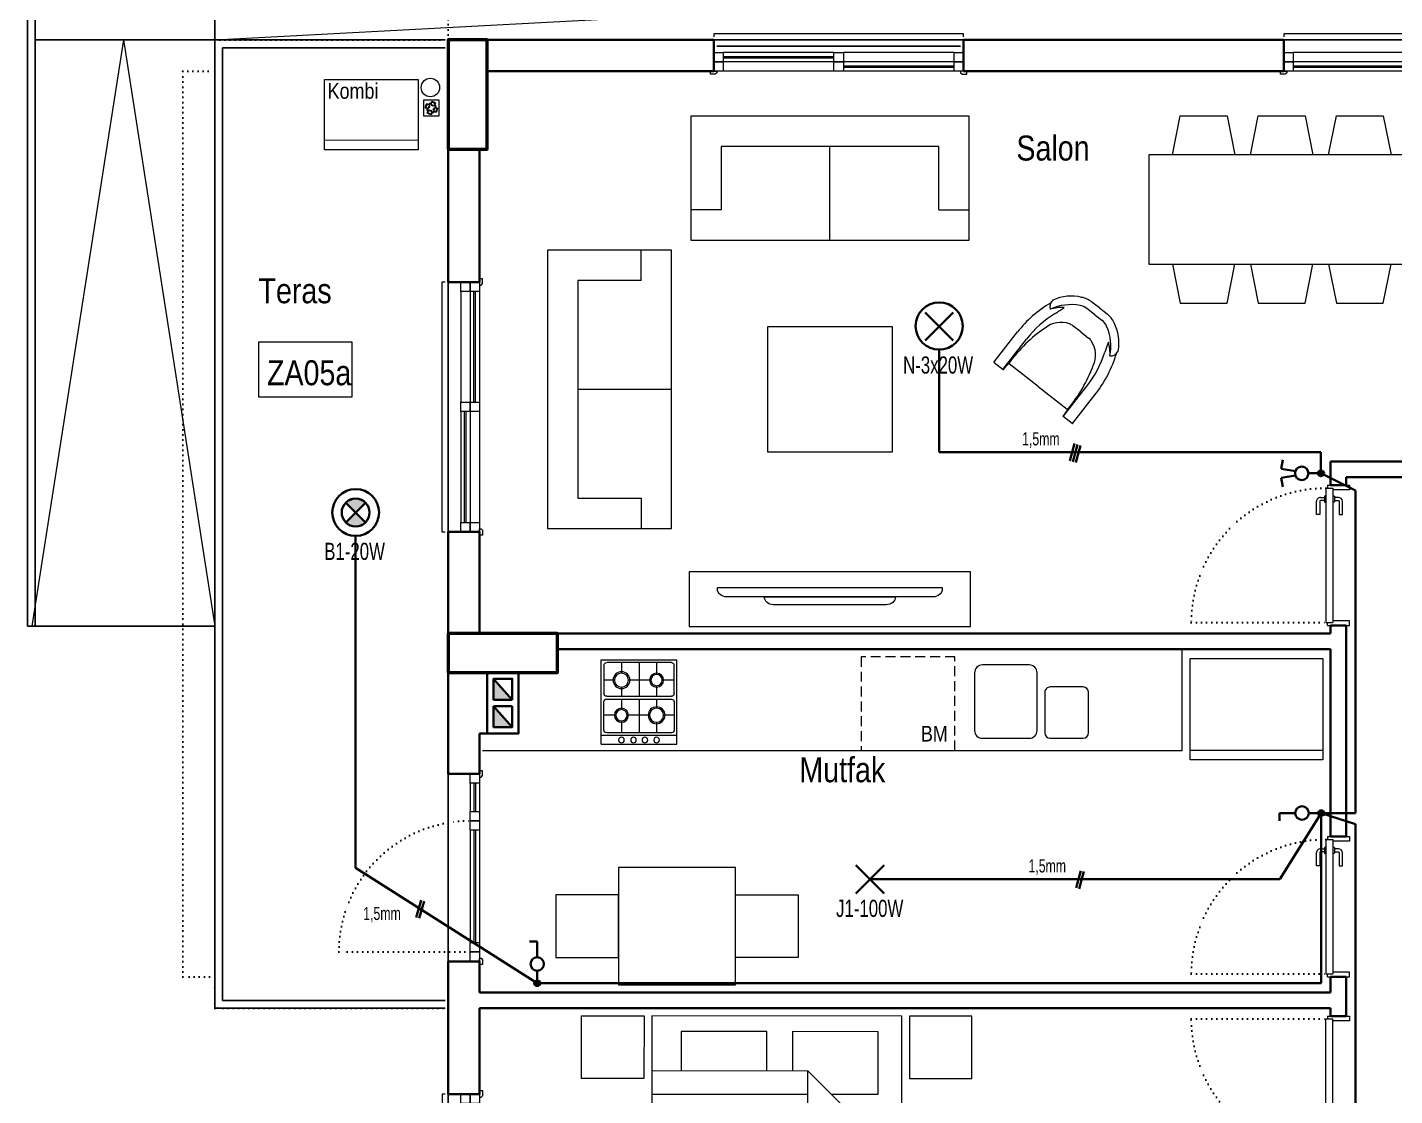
# Model space of a CAD drawing. Header units: millimetres. Extents: x 1852829 to 1882754, y -270850 to -231658.
# Drawn here: x 1857053 to 1857929, y -247617 to -246933 of the extents above; entities that cross this region are included whole.
import ezdxf
from ezdxf.enums import TextEntityAlignment as Align

# ---------------------------------------------------------------- set-up
doc = ezdxf.new("R2010")
doc.units = ezdxf.units.MM
for name, pattern in [('CONTINOUS', [0]), ('CONTINU', [0]), ('DASHED', [0.75, 0.5, -0.25]), ('izdüşüm arka', [3.174999999999999, 0, -3.174999999999999]), ('izdüşüm ön', [9.524999999999999, 6.35, -3.175])]:
    doc.linetypes.add(name, pattern=pattern)
for name, color, linetype, lineweight in [('a_ba', 6, 'Continuous', 50), ('a_doğrama', 251, 'Continuous', 20), ('a_duvar', 251, 'Continuous', 35), ('a_görünüş', 32, 'Continuous', 25), ('a_görünüş_ince', 8, 'Continuous', 20), ('a_izdüşüm_arka', 251, 'izdüşüm arka', 30), ('a_izdüşüm_ön', 6, 'izdüşüm ön', 9), ('a_not_mahal', 253, 'Continuous', 5), ('a_not_misc', 144, 'Continuous', 5), ('a_tefriş', 8, 'Continuous', 20), ('Aydınlatma', 4, 'CONTINOUS', 35), ('Aydınlatma_', 3, 'Continuous', 40), ('m_yib', 65, 'Continuous', 20), ('Priz', 6, 'CONTINOUS', 40), ('Topraklama', 3, 'DASHED', 40)]:
    doc.layers.add(name, color=color, linetype=linetype, lineweight=lineweight)
doc.layers.add('a_m2_taks', color=147, linetype='Continuous', plot=False)
doc.styles.add('Grupcad', font='arial.ttf', dxfattribs={"width": 0.7})
doc.styles.add('OL', font='tsimplex.shx', dxfattribs={"width": 0.8, "height": 12})
doc.styles.get("Standard").update_dxf_attribs({"font": 'ARIALN.TTF'})

# ---------------------------------------------------------------- blocks, each defined once
blk = doc.blocks.new('K2')
at = {"layer": 'a_doğrama', "color": 251, "linetype": 'Continuous'}
for p, q in [((-13.00000000162981, 88.09999999962747), (-13.00000000186265, 1.900000000372529)), ((-13.00000000162981, 88.09999999962747), (-8.500000001862645, 88.09999999962747)), ((-12.00000000162981, 90), (-12.00000000162981, 88.09999999962747)), ((-12.00000000162981, 90), (-10.00000000186265, 90)), ((-8.500000001862645, 88.09999999962747), (-8.500000001862645, 1.900000000372529)), ((-13.00000000186265, 1.900000000372529), (-8.500000001862645, 1.900000000372529)), ((-12.00000000186265, 0), (-12.00000000186265, 1.900000000372529)), ((-12.00000000186265, 0), (-10.00000000186265, 0))]:
    blk.add_line(p, q, dxfattribs=at)
for points in [[(-1.629814505577087e-09, 90.00000000005821), (1.999999998137355, 90), (1.999999998137355, 87), (-8.500000001862645, 87)], [(0, 0), (2, 0), (2, 3), (-8.500000001862645, 3)]]:
    blk.add_lwpolyline(points, dxfattribs=at)
at = {"layer": 'a_doğrama', "color": 251}
for points in [[(-14.00000000162981, 80.09999999962747), (-16.50000000162981, 80.09999999962747, 0.414213562373095), (-17.00000000162981, 79.59999999962747), (-17.00000000186265, 71.09999999962747), (-19.00000000186265, 71.09999999962747), (-19.00000000186265, 79.59999999962747)], [(-13.00000000162981, 83.09999999962747), (-13.50000000186265, 83.09999999962747, 0.4142135623730951), (-14.00000000186265, 82.59999999962747), (-14.00000000186265, 79.59999999962747, 0.414213562373095), (-13.50000000162981, 79.09999999968568), (-13.00000000162981, 79.09999999962747)], [(-8.500000001629815, 83.09999999962747), (-8.000000001629815, 83.09999999962747, -0.4142135623730951), (-7.500000001862645, 82.59999999962747), (-7.500000001862645, 79.59999999962747, -0.414213562373095), (-8.000000001629815, 79.09999999962747), (-8.500000001629815, 79.09999999962747)], [(-7.500000001862645, 80.09999999956926), (-5.000000001862645, 80.09999999962747, -0.414213562373095), (-4.500000001862645, 79.59999999962747), (-4.500000001862645, 71.09999999962747), (-2.500000001862645, 71.09999999962747), (-2.500000001629815, 79.59999999962747)]]:
    blk.add_lwpolyline(points, format="xyb", dxfattribs=at)
for points in [[(-16.50000000186265, 82.09999999962747), (-14.00000000162981, 82.09999999962747)], [(-5.000000001862645, 82.09999999962747), (-7.500000001862645, 82.09999999962747)]]:
    blk.add_lwpolyline(points, dxfattribs=at)
for centre, start, end in [((-16.50000000186265, 79.59999999962747), 90, 180), ((-5.000000001629815, 79.59999999962747), 0, 90)]:
    blk.add_arc(centre, 2.499999999999999, start, end, dxfattribs=at)
at = {"layer": 'a_izdüşüm_arka', "color": 251}
blk.add_lwpolyline([(-99.20006576180458, 1.900000000372529), (-13.00006576254964, 1.900000000372529)], dxfattribs=at)
blk.add_arc((-13.00006576254964, 1.900000000372529), 86.19999999925494, 89.99995624410063, 180, dxfattribs=at)
blk = doc.blocks.new('160p')
at = {"layer": 'a_doğrama', "color": 251}
for points in [[(-5.999925318639725, -6), (-5.999925318639725, 0), (-11.99992531863973, 0), (-11.99992531863973, -6)], [(7.46813602745533e-05, -6), (7.46813602745533e-05, 0), (-5.999925318639725, 0), (-5.999925318639725, -6)], [(-5.999925318639725, -83), (-5.999925318639725, -77), (-11.99992531863973, -77), (-11.99992531863973, -83)], [(7.46813602745533e-05, -83), (7.46813602745533e-05, -77), (-5.999925318639725, -77), (-5.999925318639725, -83)], [(-5.999925318639725, -160), (-5.999925318639725, -154), (-11.99992531863973, -154), (-11.99992531863973, -160)], [(7.46813602745533e-05, -160), (7.46813602745533e-05, -154), (-5.999925318639725, -154), (-5.999925318639725, -160)]]:
    blk.add_lwpolyline(points, close=True, dxfattribs=at)
for points in [[(2.000037341145799, -1.000074680894613), (2.00014936318621, 1.999925318174064), (0.0001493635354563594, 1.999999999068677), (0, -1.999999998137355), (1.000000001280569, -2.000037338584661), (2.000037341145799, -1.000074680894613)], [(-9.499925318639725, -6), (-9.499925318639725, -77)], [(-8.499925318639725, -6), (-8.499925318639725, -77)], [(-3.499925318639725, -83), (-3.499925318639725, -154)], [(-2.499925318639725, -83), (-2.499925318639725, -154)], [(2.000037341145799, -158.9999253191054), (2.00014936318621, -161.9999253181741), (0.0001493635354563594, -161.9999999990687), (0, -158.0000000018626), (1.000000001280569, -157.9999626614153), (2.000037341145799, -158.9999253191054)]]:
    blk.add_lwpolyline(points, dxfattribs=at)
at = {"layer": 'a_görünüş_ince', "color": 251}
for points in [[(-21.99992531829048, -160), (-23.99992531829048, -160), (-23.99992531805765, 0), (-21.99992531805765, 0)], [(-11.99992531863973, -77), (-11.99992531863973, -6)], [(-5.999925318639725, -77), (-5.999925318639725, -6)], [(-5.999925318639725, -77), (-5.999925318639725, -6)], [(7.46813602745533e-05, -77), (7.46813602745533e-05, -6)], [(-11.99992531863973, -154), (-11.99992531863973, -83)], [(-5.999925318639725, -154), (-5.999925318639725, -83)], [(-5.999925318639725, -154), (-5.999925318639725, -83)], [(7.46813602745533e-05, -154), (7.46813602745533e-05, -83)]]:
    blk.add_lwpolyline(points, dxfattribs=at)
blk = doc.blocks.new('kapı_120_c_blok')
at = {"layer": 'a_doğrama', "color": 251}
for points in [[(-1.999962659552693, 118.9999315539026), (-2.000074681593105, 121.9999315529712), (-7.468205876648426e-05, 122.0000062338659), (7.468159310519695e-05, 118.0000062366598), (-0.9999253198038787, 117.9999688962125), (-1.999962659552693, 118.9999315539026)], [(2.5, 113.9999937647372), (2.5, 95.99999376473716)], [(3.5, 113.9999937647372), (3.5, 95.99999376473716)], [(2.5, 83.99999376473716), (2.5, 11.99999376473716)], [(3.5, 83.99999376473716), (3.5, 11.99999376473716)], [(-1.999962659552693, 1.00006844609743), (-2.000074681593105, -1.999931552971248), (-7.468205876648426e-05, -2.000006233865861), (7.468159310519695e-05, 1.999993763340171), (-0.9999253198038787, 2.000031103787478), (-1.999962659552693, 1.00006844609743)]]:
    blk.add_lwpolyline(points, dxfattribs=at)
for points in [[(0, 113.9999937647372), (6, 113.9999937647372), (6, 119.9999937647372), (0, 119.9999937647372)], [(0, 89.99999376473716), (6, 89.99999376473716), (6, 95.99999376473716), (0, 95.99999376473716)], [(0, 83.99999376473716), (6, 83.99999376473716), (6, 89.99999376473716), (0, 89.99999376473716)], [(0, 5.999993764737155), (6, 5.999993764737155), (6, 11.99999376473716), (0, 11.99999376473716)], [(0, -6.235262844711542e-06), (6, -6.235262844711542e-06), (6, 5.999993764737155), (0, 5.999993764737155)]]:
    blk.add_lwpolyline(points, close=True, dxfattribs=at)
at = {"layer": 'a_görünüş_ince', "color": 251}
for points in [[(0, 113.9999937647372), (0, 95.99999376473716)], [(6, 113.9999937647372), (6, 95.99999376473716)], [(0, 83.99999376473716), (0, 11.99999376473716)], [(6, 83.99999376473716), (6, 11.99999376473716)]]:
    blk.add_lwpolyline(points, dxfattribs=at)
at = {"layer": 'a_izdüşüm_arka', "color": 251}
blk.add_lwpolyline([(6, 5.999993764737155), (90, 5.999993764737155)], dxfattribs=at)
blk.add_arc((6, 5.999993764737155), 84, 0, 90, dxfattribs=at)
blk = doc.blocks.new('90_p_c_blok')
at = {"layer": 'a_doğrama'}
for points in [[(1.000074681360275, 1.999962659319863), (-1.999925317708403, 2.000074681360275), (-1.999999998603016, 7.46818259358406e-05), (1.999999998603016, -7.46818259358406e-05), (2.000037339050323, 0.999925319571048), (1.000074681360275, 1.999962659319863)], [(88.99992531910539, 1.999962659319863), (91.99992531817406, 2.000074681360275), (91.99999999906868, 7.46818259358406e-05), (88.00000000186265, -7.46818259358406e-05), (87.99996266141534, 0.999925319571048), (88.99992531910539, 1.999962659319863)], [(84.00000000046566, -2.500000000465661), (6.000000000465661, -2.500000000465661)], [(84.00000000046566, -3.500000000465661), (6.000000000465661, -3.500000000465661)]]:
    blk.add_lwpolyline(points, dxfattribs=at)
for points in [[(4.656612873077393e-10, -4.656612873077393e-10), (6.000000000465661, -4.656612873077393e-10), (6.000000000465661, -6.000000000465661), (4.656612873077393e-10, -6.000000000465661)], [(4.656612873077393e-10, -6.000000000465661), (6.000000000465661, -6.000000000465661), (6.000000000465661, -12.00000000046566), (4.656612873077393e-10, -12.00000000046566)], [(84.00000000046566, -4.656612873077393e-10), (90.00000000046566, -4.656612873077393e-10), (90.00000000046566, -6.000000000465661), (84.00000000046566, -6.000000000465661)], [(84.00000000046566, -6.000000000465661), (90.00000000046566, -6.000000000465661), (90.00000000046566, -12.00000000046566), (84.00000000046566, -12.00000000046566)]]:
    blk.add_lwpolyline(points, close=True, dxfattribs=at)
at = {"layer": 'a_görünüş_ince'}
for points in [[(6.000000000465661, -4.656612873077393e-10), (84.00000000046566, -4.656612873077393e-10)], [(6.000000000465661, -6.000000000465661), (84.00000000046566, -6.000000000465661)], [(6.000000000465661, -6.000000000465661), (84.00000000046566, -6.000000000465661)], [(6.000000000465661, -12.00000000046566), (84.00000000046566, -12.00000000046566)], [(4.656612873077393e-10, -22), (4.656612873077393e-10, -24), (90.00000000069849, -24.00000000040745), (90.00000000069849, -22.00000000040745)]]:
    blk.add_lwpolyline(points, dxfattribs=at)
blk = doc.blocks.new('baca_şönt')
at = {"layer": 'a_duvar'}
h = blk.add_hatch(color=256, dxfattribs=at)
h.dxf.hatch_style = 1
h.paths.add_polyline_path([(21.5, -5), (21.5, -17), (35, -17)])
h.paths.add_polyline_path([(4, -5), (4, -17), (17.5, -17)])
for p, q in [((4, -5), (17.5, -17)), ((17.5, -5), (17.5, -17)), ((21.5, -5), (21.5, -17)), ((21.5, -5), (35, -17))]:
    blk.add_line(p, q, dxfattribs=at)
blk.add_lwpolyline([(0, -21), (39, -21), (39, -1), (0, -1)], close=True, dxfattribs=at)
for points in [[(17.5, -5), (4, -5), (4, -17), (17.5, -17)], [(21.5, -17), (35, -17), (35, -5), (21.5, -5)]]:
    blk.add_lwpolyline(points, dxfattribs=at)
blk = doc.blocks.new('tefriş_koltuk_202x90')
at = {"layer": 'a_tefriş'}
for p, q in [((0, -90), (0, -22)), ((-79, -68), (-101, -68)), ((79, -68), (101, -68))]:
    blk.add_line(p, q, dxfattribs=at)
for points in [[(101, -90), (101, 0), (-101, 0), (-101, -90), (101, -90)], [(79, -68), (79, -22), (-79, -22), (-79, -68)]]:
    blk.add_lwpolyline(points, dxfattribs=at)
blk = doc.blocks.new('tefirş_tv')
at = {"layer": 'a_tefriş'}
for points in [[(35, 10), (35, 10, 0.4142135623730951), (30, 15), (-30, 15, 0.4142135623730951), (-35, 10), (-35, 10)], [(60, 4), (60, 5, 0.4142135623730951), (55, 10), (-55, 10, 0.4142135623730951), (-60, 5), (-60, 4)]]:
    blk.add_lwpolyline(points, format="xyb", close=True, dxfattribs=at)
blk = doc.blocks.new('berjer')
at = {"layer": 'a_tefriş'}
for p, q in [((-45.11935203615576, 45.11935203522444), (-49.45061107352376, 40.78809299878776)), ((-45.11935203615576, 45.11935203522444), (-40.78809299878776, 49.45061107352376)), ((-41.38582823146135, 41.38582823053002), (-37.05456919409335, 45.71708726882935)), ((-41.38582823146135, 41.38582823053002), (-45.71708726882935, 37.05456919409335)), ((-31.33129615616053, 31.33129615616053), (-26.84270110260695, 35.81989120971411)), ((26.14163578953594, 19.02857515588403), (8.839422742836177, 36.23462168127298)), ((-31.33129615616053, 31.33129615616053), (-35.81989120971411, 26.84270110167563)), ((21.03066797554493, 13.63476462848485), (3.635116833262146, 31.03031577169895)), ((26.14163579046726, 18.74573244340718), (20.9831872722134, 13.58728392515332)), ((0, 0), (16.64469332713634, 16.64469332620502)), ((0, 0), (-16.64469332620502, -16.64469332713634)), ((-13.63476462941617, -21.03066797554493), (-31.03031577169895, -3.635116834193468)), ((-19.02857515681535, -26.14163579046726), (-36.23462168127298, -8.8394227437675)), ((-18.74573244340718, -26.14163579046726), (-13.58728392515332, -20.9831872722134))]:
    blk.add_line(p, q, dxfattribs=at)
for centre, radius, start, end in [((-29.84692268818617, 38.50944076292217), 15.47315144086772, 107.9155990487043, 135), ((-24.95190078299493, 27.68061684630811), 27.31490963461683, 71.2857810383373, 110.6992657101921), ((-19.18481034040451, 48.93780612945557), 5.501489104969204, 350.3155593719413, 56.99355132943278), ((-29.84692268818617, 38.50944076292217), 10.19315144086772, 107.9155990487043, 135), ((-23.6740696830675, 18.49804666079581), 31.13435292817492, 71.43542045174232, 107.3961134573846), ((18.90258335880935, 123.073942091316), 85.70503700180817, 240.9453993008818, 245.5445182520784), ((-18.62384833302349, 23.89296862110496), 24.60455590835769, 78.60271917646246, 99.58190532737154), ((-45.67820542864501, -18.4504573456943), 69.85807512918048, 45.09711326862043, 65.38238985746013), ((-44.88707561977208, -17.49187668226659), 75.98074264370517, 45, 66.6891349402459), ((-38.50944076292217, 29.84692268818617), 15.47315144086772, 135, 162.0844010082246), ((-38.50944076292217, 29.84692268818617), 10.19315144086772, 135, 162.0844010082246), ((-21.03602307382971, 30.01321318093687), 8.211882820313201, 117.4935829310175, 135.1056624353747), ((-17.49361036531627, 23.20644046738744), 15.88526816016115, 57.41122510723135, 117.4935829310175), ((-53.89537511952221, -49.32772510591894), 96.96992796154555, 43.3320110913487, 62.3787438084131), ((-27.43458522111177, 24.75531058944762), 27.61471703749474, 159.0996063976023, 198.2964325101138), ((-18.22753540705889, 23.46706273034215), 31.45459763238073, 162.3913813611114, 198.1670355798636), ((-30.01321318093687, 21.03602307289839), 8.211882820313201, 134.8943375551924, 152.5064170659033), ((-23.38895947765559, 18.29916406795382), 25.15668896123466, 169.8799947503615, 190.6270425549495), ((-123.073942091316, -18.90258335880935), 85.70503700186869, 24.45548175951596, 29.054600636276), ((-23.20644046738744, 17.49361036531627), 15.88526816016115, 152.5064170659033, 212.5887748835562), ((26.00021443329751, 18.88715380057693), 0.2, 315, 45), ((-49.03964123874903, 19.08297523111105), 5.501489104969204, 213.0064486890213, 279.6844406303027), ((17.49187668226659, 44.88707561977208), 75.98074264370517, 203.7042343870346, 225), ((18.4504573456943, 45.67820542864501), 69.85807512918048, 204.6176101397614, 224.9028867408125), ((49.32772510591894, 53.89537511952221), 96.96992796158423, 207.6212561915869, 226.6679889086513), ((16.36185061372817, 16.92753603868186), 0.4, 315, 46.03658046117663), ((110.8474203646183, 118.5488440915942), 138.3603392181288, 227.0869290071156, 229.3483828305995), ((20.84176591504365, 13.72870528139174), 0.2, 229.3483828305995, 315), ((-16.92753603961319, -16.36185061372817), 0.4, 223.9634194774339, 315), ((-118.5488440915942, -110.8474203646183), 138.3603392181288, 40.65161717880635, 42.91307104490297), ((-18.88715380057693, -26.00021443329751), 0.2, 225, 315), ((-13.72870528232306, -20.84176591597497), 0.2, 315, 40.65161717880635)]:
    blk.add_arc(centre, radius, start, end, dxfattribs=at)
blk = doc.blocks.new('A$C2A0A03CE')
at = {"layer": 'a_tefriş'}
for p, q in [((-54.00000000000728, -24.29999999981374), (-53.99999999999272, 24.29999999982829)), ((-53.99999999999272, 24.29999999982829), (7.275957614183426e-12, 24.29999999982829)), ((-48.5999999996202, 24.29999999982829), (-48.5999999996202, -24.29999999981374)), ((-46.79999999982101, 20.70000000018626), (-46.79999999980646, -20.70000000018626)), ((-27.00000000000728, 22.50000000001455), (-44.99999999999272, 22.50000000001455)), ((-35.54999999980646, 22.5), (-35.54999999982101, 15.74999999998545)), ((-25.19999999924767, -20.70000000017171), (-25.19999999924767, 20.70000000018626)), ((-23.39999999943393, -20.70000000018626), (-23.39999999944848, 20.70000000018626)), ((-21.5999999996202, 22.5), (-3.599999999634747, 22.5)), ((-13.04999999980646, 22.50000000001455), (-13.04999999980646, 14.84999999962747)), ((-1.79999999980646, 20.70000000018626), (-1.79999999980646, -20.70000000017171)), ((-7.275957614183426e-12, -24.29999999982829), (7.275957614183426e-12, 24.29999999982829)), ((-40.04999999979191, 11.25000000001455), (-46.79999999980646, 11.25)), ((-25.19999999923311, 11.25000000001455), (-31.04999999980646, 11.25000000001455)), ((-16.64999999943393, 11.25), (-23.39999999943393, 11.25000000001455)), ((-1.79999999980646, 11.25), (-9.449999999247666, 11.25000000001455)), ((-25.19999999924767, 0), (-46.79999999980646, 0)), ((-35.54999999980646, 6.75), (-35.54999999980646, -7.650000000372529)), ((-1.79999999980646, 0), (-23.39999999943393, 0)), ((-13.04999999980646, 7.650000000372529), (-13.04999999980646, -6.75)), ((-39.14999999943393, -11.24999999998545), (-46.79999999980646, -11.25)), ((-35.54999999980646, -14.85000000055879), (-35.54999999982101, -22.49999999998545)), ((-25.19999999924767, -11.25), (-31.94999999926222, -11.25)), ((-17.54999999980646, -11.25000000001455), (-23.39999999943393, -11.25)), ((-13.04999999980646, -15.74999999998545), (-13.04999999980646, -22.5)), ((-1.79999999980646, -11.25), (-8.54999999980646, -11.25)), ((-54.00000000000728, -24.29999999981374), (-7.275957614183426e-12, -24.29999999982829)), ((-44.99999999999272, -22.49999999998545), (-26.99999999999272, -22.49999999998545)), ((-3.599999999620195, -22.49999999998545), (-21.5999999996202, -22.5))]:
    blk.add_line(p, q, dxfattribs=at)
for centre, radius in [((-51.39153562881256, 11.25), 1.8), ((-35.55000000003929, 11.25000000001455), 5.399999999999999), ((-35.55000000003929, 11.25000000001455), 4.5), ((-13.05000000003929, 11.25), 4.5), ((-13.05000000003929, 11.25), 3.600000000000001), ((-51.39153562881256, 3.745324387215078), 1.8), ((-51.39153562881256, -3.533333812825731), 1.8), ((-35.55000000002474, -11.24999999998545), 4.5), ((-35.55000000002474, -11.24999999998545), 3.600000000000001), ((-13.05000000005384, -11.25000000001455), 5.399999999999999), ((-13.05000000005384, -11.25000000001455), 4.5), ((-51.39153562882711, -11.25000000001455), 1.8)]:
    blk.add_circle(centre, radius, dxfattribs=at)
for centre, radius, start, end in [((-45.00000000024011, 20.70000000018626), 1.799999999999642, 90, 180), ((-27.00000000022555, 20.70000000020082), 1.799999999999727, 0, 90), ((-21.59999999986758, 20.70000000017171), 1.799999999999727, 90, 180), ((-3.599999999853026, 20.70000000018626), 1.799999999999756, 0, 90), ((-45.00000000022555, -20.70000000018626), 1.799999999999727, 180, 270), ((-27.000000000211, -20.70000000017171), 1.799999999999613, 270, 0), ((-21.59999999985303, -20.70000000018626), 1.799999999999613, 180, 270), ((-3.599999999838474, -20.70000000018626), 1.799999999999727, 270, 0)]:
    blk.add_arc(centre, radius, start, end, dxfattribs=at)
blk = doc.blocks.new('tefriş_yatak_çift')
at = {"layer": 'a_tefriş'}
for points in [[(-85, -5), (-85, -45), (-125, -45), (-125, -5)], [(80.00000000186265, -195), (80, -5), (-80, -5.000000000931323), (-79.99999999813735, -195.0000000009313)], [(85, -5), (85, -45), (125, -45), (125, -5)]]:
    blk.add_lwpolyline(points, close=True, dxfattribs=at)
for points in [[(-6.284195452928543, -40.00000000093132), (-6.284195453859866, -15.00000000093132), (-61.28419545385987, -15.00000000093132), (-61.28419545292854, -40.00000000093132)], [(35.00000000093132, -55), (65.00000000093132, -55), (65, -15), (10, -15), (10.00000000093132, -40)], [(-79.99999999906868, -40.00000000093132), (20.00000000093132, -40), (80.00000000093132, -100), (20.00000000093132, -100), (20.00000000093132, -40)], [(-79.99999999906868, -55.00000000093132), (20.00000000093132, -55)]]:
    blk.add_lwpolyline(points, dxfattribs=at)
blk = doc.blocks.new('tefriş_süzgeç')
at = {"layer": 'a_tefriş'}
for p, q in [((4.999999999767168, 0), (-4.999999999767168, 0)), ((-4.999999999767168, 0), (-5.00000000023283, -9.999999999068676)), ((4.999999999767168, -9.999999999068676), (4.999999999767168, 0)), ((-3.624374986393377, -5.061997667886316), (-4.124374985927715, -5.061997668817638)), ((-2.624374985927715, -5.061997667886316), (-3.124374985927715, -5.061997667886316)), ((-2.580978826852515, -7.580978826619684), (-2.934532216982915, -7.934532217681407)), ((-2.549553412196473, -2.511978339935012), (-2.898696066995398, -2.154068565527268)), ((-1.960721618304887, -3.338196313462503), (-2.30986427217249, -2.980286539986083)), ((-1.873872044263407, -6.873872044496237), (-2.227425434859469, -7.227425436489284)), ((-1.624374985927715, -5.061997667886316), (-2.124374985927715, -5.061997667886316)), ((-1.166765264002606, -6.166765264235437), (-1.52031865552999, -6.520318654365838)), ((-1.152982795378193, -3.943617439828813), (-1.502125448780134, -3.585707665421068)), ((-0.157720073460041, -2.526679446673369), (-0.157720073460041, -2.026679447604692)), ((-0.0619976662273985, -1.499620349357428), (-0.0619976662273985, -0.999620350288751)), ((-0.0619976681191474, -2.99962035100907), (-0.0619976685848087, -3.501690010540187)), ((-0.0619976681191474, -6.624374984763563), (-0.0619976676534861, -7.124374984763563)), ((-0.0619976676534861, -7.624374986626207), (-0.0619976681191474, -8.124374986626206)), ((-0.0619976685848087, -8.624374985694885), (-0.0619976681191474, -9.124374986626206)), ((1.042769928695634, -3.957230071537196), (1.396323318826034, -3.603676681406795)), ((1.056382559938356, -6.152982796542346), (1.4142923343461, -6.502125450409948)), ((1.500379648292437, -5.061997667886316), (2.000379649223759, -5.061997667886316)), ((1.749876709422096, -3.250123291276395), (2.103430098621174, -2.896569899283349)), ((1.772202108753845, -6.851268104277551), (2.130111884092912, -7.200410758145153)), ((2.456983491079881, -2.543016509152948), (2.810536880744621, -2.189463119022548)), ((2.488021658966317, -7.549553413875401), (2.8459314329084, -7.898696067743003)), ((2.500379649223759, -5.061997667886316), (3.000379648758098, -5.061997667886316)), ((3.500379649689422, -5.061997667886316), (4.000379649689422, -5.061997666954994)), ((-5.00000000023283, -9.999999999068676), (4.999999999767168, -9.999999999068676))]:
    blk.add_line(p, q, dxfattribs=at)
for centre, radius, start, end in [((-0.0619976681191474, -5.061997667886316), 4.062377317597922, 134.2895954455946, 179.9999999466391), ((-0.0619976681191474, -5.061997667886316), 3.562377317597923, 134.2895954455946, 179.9999999466391), ((-0.0619976681191474, -5.061997667886316), 3.062377317597923, 179.9999999466391, 225.0000000094237), ((-0.0619976681191474, -5.061997667886316), 4.062377317597922, 225.0000000094237, 269.9999999733196), ((-0.0619976681191474, -5.061997667886316), 2.562377317597923, 179.9999999466391, 225.0000000094237), ((-0.0619976681191474, -5.061997667886316), 3.562377317597923, 225.0000000094237, 269.9999999733196), ((-0.3842644772885251, -4.420736038768153), 2.404751406819375, 84.59432072315609, 143.2015872092405), ((-0.0619976681191474, -5.061997667886316), 2.062377317597923, 134.2895954455946, 179.9999999466391), ((-0.1431039219996819, -4.967836399330735), 2.441200708543581, 90.34304790748254, 138.1212251299477), ((-0.0619976681191474, -5.061997667886316), 1.562377317597923, 134.2895954455946, 179.9999999466391), ((-0.0619976681191474, -5.061997667886316), 2.062377317597923, 225.0000000094237, 269.9999999733196), ((-0.0619976681191474, -5.061997667886316), 1.562377317597923, 225.0000000094237, 269.9999999733196), ((-0.0619976681191474, -5.061997667886316), 4.062377317597922, 45.00000000942374, 89.99999997331958), ((-0.0619976681191474, -5.061997667886316), 3.562377317597923, 45.00000000942374, 89.99999997331958), ((-0.0619976681191474, -5.061997667886316), 2.062377317597923, 45.00000000942374, 89.99999997331958), ((-0.0619976681191474, -5.061997667886316), 1.562377317597923, 45.00000000942374, 89.99999997331958), ((-0.0619976681191474, -5.061997667886316), 2.562377317597923, 269.9999999733196, 315.710404554327), ((-0.0619976681191474, -5.061997667886316), 3.062377317597923, 269.9999999733196, 315.710404554327), ((-0.0619976681191474, -5.061997667886316), 1.562377317597923, 314.2895954455946, 359.9999999466391), ((-0.0619976681191474, -5.061997667886316), 2.062377317597923, 314.2895954455946, 359.9999999466391), ((-0.0619976681191474, -5.061997667886316), 2.562377317597923, 359.9999999466391, 45.00000000942374), ((-0.0619976681191474, -5.061997667886316), 3.062377317597923, 359.9999999466391, 45.00000000942374), ((-0.0619976681191474, -5.061997667886316), 3.562377317597923, 314.2895954455946, 359.9999999466391), ((-0.0619976681191474, -5.061997667886316), 4.062377317597922, 314.2895954455946, 359.9999999466391)]:
    blk.add_arc(centre, radius, start, end, dxfattribs=at)
blk = doc.blocks.new('J1-20W')
at = {"layer": 'Aydınlatma', "color": 1, "linetype": 'CONTINU'}
for p, q in [((9, 9), (-9, -9)), ((-9, 9), (9, -9))]:
    blk.add_line(p, q, dxfattribs=at)
at = {"layer": 'Aydınlatma', "linetype": 'CONTINU', "style": 'Grupcad', "width": 0.7, "flags": 8}
blk.add_attdef('J1-20W', text='', height=11, dxfattribs=at).set_placement((0, 18.74764386721654), align=Align.MIDDLE_CENTER)
blk = doc.blocks.new('N-3x20W')
at = {"layer": 'Aydınlatma', "color": 6, "linetype": 'CONTINU'}
for p, q in [((9, 9), (-9, -9)), ((-9, 9), (9, -9))]:
    blk.add_line(p, q, dxfattribs=at)
at = {"layer": 'Aydınlatma', "linetype": 'CONTINU'}
blk.add_circle((0, -0.3079431056394242), 15.11081903452493, dxfattribs=at)
at = {"layer": 'Aydınlatma', "linetype": 'CONTINU', "style": 'Grupcad', "width": 0.7, "flags": 8}
blk.add_attdef('N-3X20W', text='', height=11, dxfattribs=at).set_placement((0, 24.80287592888635), align=Align.MIDDLE_CENTER)
blk = doc.blocks.new('B1-20W')
at = {"layer": 'Aydınlatma', "linetype": 'CONTINU'}
h = blk.add_hatch(color=1, dxfattribs=at)
edge = h.paths.add_edge_path()
edge.add_arc((-1.164153218269348e-10, 1.891748979687691e-10), 8.90954544273853, 44.99999999941044, 135.0000000005896)
edge.add_line((-6.300000000046566, 6.299999999959255), (6.300000000046566, -6.30000000007567))
edge.add_arc((-1.164153218269348e-10, -1.891748979687691e-10), 8.90954544273853, 224.9999999994104, 315.0000000005896, ccw=False)
edge.add_line((-6.299999999930151, -6.299999999959255), (6.299999999930151, 6.299999999959255))
at = {"layer": 'Aydınlatma', "color": 1, "linetype": 'CONTINU'}
for p, q in [((-6.300000000046566, 6.299999999959255), (6.300000000046566, -6.30000000007567)), ((6.299999999930151, 6.299999999959255), (-6.299999999930151, -6.299999999959255))]:
    blk.add_line(p, q, dxfattribs=at)
at = {"layer": 'Aydınlatma', "color": 4, "linetype": 'CONTINU'}
blk.add_circle((-2.91038304567337e-11, -2.91038304567337e-11), 15, dxfattribs=at)
at = {"layer": 'Aydınlatma', "color": 1, "linetype": 'CONTINU'}
blk.add_circle((0, -2.91038304567337e-11), 8.909545442950497, dxfattribs=at)
for centre, start, end in [((-1.164153218269348e-10, 1.891748979687691e-10), 44.99999999928148, 135.0000000007185), ((-1.164153218269348e-10, -1.891748979687691e-10), 224.9999999992815, 315.0000000007185)]:
    blk.add_arc(centre, 8.90954544273853, start, end, dxfattribs=at)
at = {"layer": 'Aydınlatma', "linetype": 'CONTINU', "style": 'Grupcad', "width": 0.7, "flags": 8}
blk.add_attdef('B1-20W', text='', height=11, dxfattribs=at).set_placement((-2.91038304567337e-11, 24.9999999999709), align=Align.MIDDLE_CENTER)
blk = doc.blocks.new('NORMAL ANAHTAR')
at = {"layer": 'Aydınlatma', "color": 6, "linetype": 'CONTINU'}
for p, q in [((0, 18.75986064848257), (-4.863207719157799, 18.75986064848257)), ((0, 8.636846400011564), (0, 18.75986064848257))]:
    blk.add_line(p, q, dxfattribs=at)
blk.add_circle((0, 4.31842319999123), 4.318423200000162, dxfattribs=at)
blk = doc.blocks.new('KOMUTATOR ANAHTAR')
at = {"layer": 'Aydınlatma', "color": 6, "linetype": 'CONTINU'}
for p, q in [((-2.876584113124409, 17.46272058073373), (-8.55538248429366, 16.51159817440202)), ((-1.361482364300173, 8.416611178297899), (-2.876584113124409, 17.46272058073373)), ((1.361482364300173, 8.416611178297899), (2.876584113124409, 17.46272058073373)), ((2.876584113124409, 17.46272058073373), (8.55538248429366, 16.51159817440202))]:
    blk.add_line(p, q, dxfattribs=at)
blk.add_circle((0, 4.318423200005782), 4.318423200000162, dxfattribs=at)
blk = doc.blocks.new('BUAT (Enerji)')
at = {"layer": 'Priz', "linetype": 'CONTINU'}
h = blk.add_hatch(color=256, dxfattribs=at)
edge = h.paths.add_edge_path()
edge.add_arc((0, 0), 1.75, 0, 360)
blk.add_circle((0, 0), 1.75, dxfattribs=at)

msp = doc.modelspace()

# ---------------------------------------------------------------- linework, layer by layer
at = {"layer": 'a_ba', "color": 253}
for points in [[(1857322.71015413, -247011.2790660121), (1857347.71015413, -247011.2790660121), (1857347.71015413, -246941.2790660121), (1857322.71015413, -246941.2790660121)], [(1857322.710147537, -247321.2790660121), (1857322.710147537, -247346.2790660121), (1857392.710147537, -247346.2790660121), (1857392.710147537, -247321.2790660121)]]:
    msp.add_lwpolyline(points, close=True, dxfattribs=at)
at = {"layer": 'a_duvar'}
for p, q in [((1857492.710154484, -246941.2790664082), (1857322.71015413, -246941.2790664082)), ((1857492.710154484, -246941.2790664082), (1857492.710154484, -246961.2790664083)), ((1857857.7101567, -246941.2790664082), (1857652.710154484, -246941.2790664082)), ((1857652.710154484, -246941.2790664082), (1857652.710154484, -246961.2790664083)), ((1857857.710156701, -246941.2790664082), (1857857.710156701, -246961.2790664082)), ((1857322.710152454, -246961.2790664083), (1857322.710152454, -247096.2790662102)), ((1857347.71015413, -246961.2790664083), (1857492.710154484, -246961.2790664083)), ((1857652.710154484, -246961.2790664083), (1857857.710156701, -246961.2790664082)), ((1857342.710155248, -247096.2790662102), (1857342.710155248, -247011.2790660121)), ((1857967.710161506, -247211.2790660175), (1857887.710161506, -247211.2790660175)), ((1857887.710161506, -247226.2789270207), (1857887.710161506, -247211.2790660175)), ((1857897.710161506, -247221.2790660175), (1857897.710161506, -247226.2790660034)), ((1857897.710161506, -247221.2790660175), (1857977.707359191, -247221.2790660176)), ((1857322.710152454, -247256.2790662102), (1857322.710152454, -247411.2790660121)), ((1857342.710155248, -247321.2790660175), (1857342.710155248, -247256.2790662102)), ((1857887.710161506, -247321.2790660176), (1857342.71015413, -247321.2790660175)), ((1857887.710161506, -247321.2790660175), (1857887.710161506, -247316.2789270294)), ((1857897.710161506, -247316.2790660121), (1857897.710161506, -247451.2790660263)), ((1857392.710147537, -247331.2790660175), (1857887.710161506, -247331.2790660174)), ((1857887.710161506, -247451.2790660263), (1857887.710161506, -247331.2790660174)), ((1857342.710155248, -247411.2790660121), (1857342.710155248, -247385.2790744378)), ((1857322.710139672, -247531.2790660121), (1857322.710152454, -247616.2790660176)), ((1857342.710155248, -247551.2790660176), (1857342.710155248, -247531.2790660121)), ((1857887.710161506, -247551.2790660176), (1857887.710161506, -247541.2790660176)), ((1857897.710161506, -247541.2790660176), (1857897.710161506, -247566.2790660176)), ((1857887.710161506, -247551.2790660176), (1857342.71015413, -247551.2790660176)), ((1857342.71015413, -247561.2790660176), (1857887.710161506, -247561.2790660177)), ((1857342.793237156, -247616.2790660176), (1857342.710155248, -247561.2790660176)), ((1857887.710161506, -247566.2790660176), (1857887.710161506, -247561.2790660176)), ((1857342.793237156, -247616.2790660176), (1857322.710152454, -247616.2790660176))]:
    msp.add_line(p, q, dxfattribs=at)
for points in [[(1857342.710155248, -247096.2790662102), (1857322.710155248, -247096.2790662102)], [(1857887.711412349, -247226.2789270381), (1857897.710161506, -247226.2790660034)], [(1857342.710155248, -247256.2790662102), (1857322.710155247, -247256.2790662102)], [(1857887.710161505, -247316.2789270294), (1857897.710161506, -247316.2790660121)], [(1857347.710146431, -247385.2790744378), (1857342.710155248, -247385.2790744378)], [(1857342.710155248, -247411.2790660121), (1857322.710152454, -247411.2790660121)], [(1857887.71141235, -247451.2790660263), (1857897.710161506, -247451.2790660263)], [(1857342.710155248, -247531.2790660121), (1857322.71014586, -247531.2790660121)], [(1857887.710161506, -247541.2790660176), (1857897.710161506, -247541.2790660176)], [(1857887.710161506, -247566.2790660176), (1857897.710161506, -247566.2790660176)]]:
    msp.add_lwpolyline(points, dxfattribs=at)
at = {"layer": 'a_görünüş', "color": 251}
for p, q in [((1857053.223888808, -247316.684306063), (1857053.223888808, -246821.2790664082)), ((1857058.223888808, -247316.684306063), (1857058.223888808, -246826.2790664081))]:
    msp.add_line(p, q, dxfattribs=at)
for points in [[(1857173.169651578, -246941.2248222335), (1857173.169651578, -246821.2790664082)], [(1857173.169651501, -246941.2790664083), (1857058.223888808, -246941.2790664083)], [(1857173.169651501, -246941.2248222376), (1857173.169651501, -247561.2790718639)], [(1857320.710155247, -246941.2790664083), (1857173.223888808, -246941.2790664083)], [(1857178.169651501, -246946.2790664083), (1857178.169651501, -247556.279071112)], [(1857320.710155247, -246946.2790664083), (1857178.169651501, -246946.2790664083)], [(1857650.710165353, -246941.2790598117), (1857494.716339351, -246941.2790662406)], [(1857650.710165353, -246945.2790598129), (1857494.716339351, -246945.279066323)], [(1857173.223888808, -247316.684306063), (1857053.223888411, -247316.684306063)], [(1857178.169651501, -247556.279071112), (1857320.71014586, -247556.2790496781)], [(1857173.169651501, -247561.2790718639), (1857320.71014586, -247561.2790496781)]]:
    msp.add_lwpolyline(points, dxfattribs=at)
at = {"layer": 'a_izdüşüm_arka'}
msp.add_lwpolyline([(1857322.71014586, -247561.2790660307), (1857173.169644984, -247561.2790660307), (1857173.169644984, -247546.2790660307), (1857173.169644984, -247541.2790660307), (1857152.726917955, -247541.2790660307), (1857152.726917954, -246961.279066012), (1857173.169644984, -246961.2790660121), (1857173.169644984, -246941.2790664027), (1857322.71014586, -246941.2790660121), (1857322.71014586, -246821.279066012), (1859402.710147536, -246821.279066012), (1859402.710147536, -246941.2790660121), (1859552.250668416, -246941.2790660121), (1859552.250668416, -246961.2790660121), (1859572.693395446, -246961.2790660121), (1859572.693395446, -247541.279066012), (1859552.250668417, -247541.279066012), (1859552.250668417, -247561.2790660121), (1859402.710147536, -247561.2790660121)], dxfattribs=at)
at = {"layer": 'a_izdüşüm_ön', "color": 251}
msp.add_lwpolyline([(1857647.177013822, -247396.2790660199), (1857647.177013822, -247336.2790660199), (1857587.177013822, -247336.2790660199), (1857587.177013822, -247396.2790660199)], close=True, dxfattribs=at)
at = {"layer": 'a_m2_taks'}
msp.add_lwpolyline([(1857322.71014586, -246941.2790664082), (1858297.710161506, -246941.2790664083), (1858297.710189303, -247230.2790660175), (1858447.710161506, -247231.2790660175), (1858447.710161506, -246941.2790664083), (1859402.71015413, -246941.2790664083), (1859402.710147536, -248721.2790620546), (1857322.71014586, -248721.2790620546)], close=True, dxfattribs=at)
at = {"layer": 'a_not_mahal'}
msp.add_lwpolyline([(1857261.218901557, -247134.8753076317), (1857201.218901557, -247134.8753076317), (1857201.218901557, -247169.8753076317), (1857261.218901557, -247169.8753076317)], close=True, dxfattribs=at)
at = {"layer": 'a_not_misc'}
for points in [[(1857173.169644984, -246941.224822585), (1858297.710161506, -246881.2790662101), (1857173.169651578, -246826.2790664081)], [(1857114.696770191, -246941.2790664083), (1857056.169651577, -247316.684306063)], [(1857114.696770193, -246941.2790664083), (1857173.223888808, -247316.684306063)]]:
    msp.add_lwpolyline(points, dxfattribs=at)
at = {"layer": 'a_tefriş', "lineweight": 20}
for p, q in [((1857243.453396291, -246966.5480787158), (1857303.453396014, -246966.542313026)), ((1857243.457720559, -247011.5480785079), (1857243.453396291, -246966.5480787158)), ((1857303.453396014, -246966.542313026), (1857303.457720282, -247011.5423128183)), ((1857303.457143713, -247005.5423128461), (1857243.45714399, -247005.5480785356)), ((1857303.457720282, -247011.5423128183), (1857243.457720559, -247011.5480785079))]:
    msp.add_line(p, q, dxfattribs=at)
at = {"layer": 'a_tefriş'}
msp.add_line((1857344.71015413, -247396.2790660175), (1857792.711722321, -247396.2790660174), dxfattribs=at)
for points in [[(1857786.37943902, -247014.7740033533), (1857791.37943902, -246989.7740033533), (1857821.37943902, -246989.7740033533), (1857826.37943902, -247014.7740033533)], [(1857836.37943902, -247014.7740033533), (1857841.37943902, -246989.7740033533), (1857871.37943902, -246989.7740033533), (1857876.37943902, -247014.7740033533)], [(1857886.37943902, -247014.7740033533), (1857891.37943902, -246989.7740033533), (1857921.37943902, -246989.7740033533), (1857926.37943902, -247014.7740033533)], [(1857786.37943902, -247084.7740033533), (1857791.37943902, -247109.7740033533), (1857821.37943902, -247109.7740033533), (1857826.37943902, -247084.7740033533)], [(1857836.37943902, -247084.7740033533), (1857841.37943902, -247109.7740033533), (1857871.37943902, -247109.7740033533), (1857876.37943902, -247084.7740033533)], [(1857886.37943902, -247084.7740033533), (1857891.37943902, -247109.7740033533), (1857921.37943902, -247109.7740033533), (1857926.37943902, -247084.7740033533)], [(1857792.711722321, -247396.2790660174), (1857792.711722321, -247331.2790660199)], [(1857882.708882443, -247337.2782957661), (1857882.712044613, -247402.2781496842), (1857797.712044515, -247402.2781496842), (1857797.708566978, -247337.2782957661), (1857882.70856688, -247337.2782957661), (1857882.711756133, -247396.2781496912), (1857797.711756427, -247396.2822337214)]]:
    msp.add_lwpolyline(points, dxfattribs=at)
for points in [[(1857941.37943902, -247014.7740033533), (1857771.37943902, -247014.7740033533), (1857771.37943902, -247084.7740033533), (1857941.37943902, -247084.7740033533)], [(1857527.076387143, -247205.0200384379), (1857607.076387143, -247205.0200384379), (1857607.079772432, -247125.020038169), (1857527.079772432, -247125.020038169)], [(1857477.076387145, -247281.891376361), (1857477.076387145, -247316.891376361), (1857657.076387145, -247316.895752101), (1857657.076387145, -247281.895752101)], [(1857506.71243566, -247546.2790660176), (1857506.712435659, -247471.279066017), (1857431.71243566, -247471.279066017), (1857431.712435658, -247546.2790660176)], [(1857431.71243566, -247528.7790660181), (1857431.71243566, -247488.7790660178), (1857391.712435659, -247488.7790660178), (1857391.712435659, -247528.7790660181)], [(1857546.712435659, -247528.7790660181), (1857506.712435659, -247528.7790660181), (1857506.712435659, -247488.7790660178), (1857546.712435659, -247488.7790660178)]]:
    msp.add_lwpolyline(points, close=True, dxfattribs=at)
for points in [[(1857699.71147676, -247346.4602887743, 0.4142135623730951), (1857694.711407332, -247341.4603582707), (1857664.711407215, -247341.4607751991, 0.4142135623730951), (1857659.711476763, -247346.46084468), (1857659.711990977, -247383.4608447806, 0.4142135623730949), (1857664.712060406, -247388.4607752618), (1857694.712060521, -247388.4603583336, 0.4142135623730951), (1857699.711990974, -247383.4602888748), (1857699.71147676, -247346.4602887743)], [(1857732.711553901, -247359.0603721813, 0.4142135623730951), (1857729.211505301, -247355.5604208288), (1857708.211505219, -247355.5607126787, 0.4142135623730951), (1857704.711553903, -247359.0607613153), (1857704.711913853, -247384.9607613858, 0.4142135623730949), (1857708.211962453, -247388.4607127226), (1857729.211962533, -247388.4604208728, 0.4142135623730951), (1857732.71191385, -247384.9603722517), (1857732.711553901, -247359.0603721813)]]:
    msp.add_lwpolyline(points, format="xyb", dxfattribs=at)
at = {"layer": 'Aydınlatma'}
for p, q in [((1857637.076496412, -247139.565298171), (1857637.076496411, -247205.2790660175)), ((1857881.548418455, -247205.2790660176), (1857637.076496411, -247205.2790660175)), ((1857881.548418455, -247218.7789965191), (1857881.548418455, -247205.2790660176)), ((1857881.548418455, -247218.7789965191), (1857903.710198972, -247229.6706683371)), ((1857903.710198972, -247229.6706683371), (1857903.710198972, -247436.3334318168)), ((1857263.417662383, -247258.8730495755), (1857263.417662382, -247471.3386288395)), ((1857855.268149024, -247478.7452379004), (1857881.710198972, -247436.3334318168)), ((1857881.710198972, -247436.3334318168), (1857903.710198972, -247436.3334318168)), ((1857881.710198972, -247436.3334318168), (1857903.710198972, -247443.4580833794)), ((1857881.710198972, -247436.3334318168), (1857881.710198972, -247545.2690471328)), ((1857903.710198972, -247443.4580833793), (1857903.710198972, -247652.427955849)), ((1857263.417662382, -247471.3386288395), (1857379.693841453, -247545.2690471343)), ((1857592.757854118, -247478.7452379004), (1857855.268149024, -247478.7452379004)), ((1857881.710198972, -247545.2690471328), (1857379.693841453, -247545.2690471343))]:
    msp.add_line(p, q, dxfattribs=at)
at = {"layer": 'Aydınlatma', "color": 3}
for p, q in [((1857720.686575563, -247210.7776514727), (1857723.784069752, -247199.7804805623)), ((1857722.611670172, -247211.3198790522), (1857725.709164361, -247200.3227081417)), ((1857724.536764781, -247211.8621066316), (1857727.634258969, -247200.8649357211)), ((1857724.775734088, -247484.2438233556), (1857727.873228277, -247473.2466524451)), ((1857726.700828697, -247484.786050935), (1857729.798322886, -247473.7888800245)), ((1857302.217771014, -247503.1735000632), (1857305.315265203, -247492.1763291527)), ((1857304.142865622, -247503.7157276426), (1857307.240359811, -247492.7185567321))]:
    msp.add_line(p, q, dxfattribs=at)
at = {"layer": 'Aydınlatma', "color": 6}
for p, q in [((1857873.548418455, -247218.7789965191), (1857881.548418455, -247218.7789965191)), ((1857873.710198972, -247436.3334318168), (1857881.710198972, -247436.3334318168)), ((1857379.693841453, -247537.2690471344), (1857379.693841453, -247545.2690471344))]:
    msp.add_line(p, q, dxfattribs=at)
at = {"layer": 'm_yib'}
msp.add_circle((1857311.293842047, -246971.7126484763), 5.9173625985261, dxfattribs=at)

# ---------------------------------------------------------------- block references
at = {"rotation": 180}
msp.add_blockref('90_p_c_blok', (1857947.710156701, -246961.2790664027), dxfattribs=at)
at = {"xscale": -1}
msp.add_blockref('kapı_120_c_blok', (1857342.710159515, -247531.2761670894), dxfattribs=at)
at = {"layer": 'a_duvar', "xscale": -1}
for name, p, rotation in [('160p', (1857492.710165396, -246961.2789917268), 90), ('160p', (1857342.710080566, -247256.2790662102), 180), ('baca_şönt', (1857368.71014586, -247385.2790744378), 270.0000000000001), ('160p', (1857342.793162474, -247776.2790660176), 180)]:
    msp.add_blockref(name, p, dxfattribs=dict(at, rotation=rotation))
at = {"layer": 'a_izdüşüm_arka', "ltscale": 5, "rotation": 359.9992036878907}
for p in [(1857897.710161506, -247316.2790660121), (1857897.710161507, -247541.2792050003)]:
    msp.add_blockref('K2', p, dxfattribs=at)
at = {"layer": 'a_izdüşüm_arka', "ltscale": 5, "xscale": -1, "rotation": 180.0007963121094}
msp.add_blockref('K2', (1857897.710161507, -247566.278927035), dxfattribs=at)
at = {"layer": 'a_tefriş'}
for name, p, rotation in [('tefriş_süzgeç', (1857306.883471168, -246984.7905605837), 89.99999999999991), ('berjer', (1857700.445335848, -247163.1489687984), 277.0132670416978)]:
    msp.add_blockref(name, p, dxfattribs=dict(at, rotation=rotation))
at = {"layer": 'a_tefriş', "lineweight": -3, "extrusion": (-2.241813849475929e-16, 1.098172062017961e-31, -1), "xscale": -0.8823529411764706, "yscale": 0.8823529411764706, "zscale": -0.8823529411764706}
msp.add_blockref('tefriş_koltuk_202x90', (-1857567.076387145, -246990.019972804), dxfattribs=at)
at = {"layer": 'a_tefriş', "lineweight": -3, "extrusion": (-1.235443569770206e-31, -2.241813849475929e-16, -1), "xscale": -0.8823529411764706, "yscale": 0.8823529411764706, "zscale": -0.8823529411764706, "rotation": 270}
msp.add_blockref('tefriş_koltuk_202x90', (-1857386.194034204, -247165.0200383035), dxfattribs=at)
at = {"layer": 'a_tefriş', "extrusion": (0, 0, -1), "xscale": 1.2, "rotation": 179.9999983322061}
msp.add_blockref('tefirş_tv', (-1857567.075917411, -247287.8957521043), dxfattribs=at)
at = {"layer": 'a_tefriş', "color": 113, "xscale": -1, "rotation": 269.9992036728955}
msp.add_blockref('A$C2A0A03CE', (1857444.888907036, -247338.1598545587), dxfattribs=at)
at = {"layer": 'a_tefriş', "extrusion": (0, 0, -1), "xscale": -1, "zscale": -1, "rotation": 0.0301700967464047}
msp.add_blockref('tefriş_yatak_çift', (-1857533.079500545, -247561.2790667104), dxfattribs=at)
at = {"layer": 'Aydınlatma', "linetype": 'CONTINU'}
ref = msp.add_blockref('N-3x20W', (1857637.076496412, -247124.7624222422), dxfattribs=dict(at, rotation=180))
ref.add_attrib('N-3X20W', 'N-3x20W', dxfattribs={"layer": 'Aydınlatma_', "color": 4, "linetype": 'Continuous', "height": 11, "style": 'Grupcad', "width": 0.7}).set_placement((1857636.377928881, -247149.4152299582), align=Align.MIDDLE_CENTER)
for name, p, rotation in [('KOMUTATOR ANAHTAR', (1857873.548418455, -247218.7789965191), 90), ('NORMAL ANAHTAR', (1857873.710198972, -247436.3334318168), 89.99999999999997)]:
    msp.add_blockref(name, p, dxfattribs=dict(at, rotation=rotation))
msp.add_blockref('NORMAL ANAHTAR', (1857379.693841453, -247537.2690471344), dxfattribs=at)
at = {"layer": 'Priz', "color": 4, "linetype": 'CONTINU'}
for p, rotation in [((1857881.548418455, -247218.7789965191), 90), ((1857881.710198972, -247436.3334318168), 180), ((1857379.693841453, -247545.2690471343), 180)]:
    msp.add_blockref('BUAT (Enerji)', p, dxfattribs=dict(at, rotation=rotation))
at = {"layer": 'Topraklama'}
ref = msp.add_blockref('B1-20W', (1857263.417662383, -247243.8730495756), dxfattribs=dict(at, rotation=180))
ref.add_attrib('B1-20W', 'B1-20W', dxfattribs={"layer": 'Aydınlatma', "linetype": 'CONTINU', "height": 11, "style": 'Grupcad', "width": 0.7, "flags": 8}).set_placement((1857262.750609177, -247268.7304847734), align=Align.MIDDLE_CENTER)
ref = msp.add_blockref('J1-20W', (1857592.757854118, -247478.7452379004), dxfattribs=dict(at, rotation=180))
ref.add_attrib('J1-20W', 'J1-100W', dxfattribs={"layer": 'Aydınlatma', "linetype": 'CONTINU', "height": 11, "style": 'Grupcad', "width": 0.7, "flags": 8}).set_placement((1857592.58977772, -247497.3503169654), align=Align.MIDDLE_CENTER)

# ---------------------------------------------------------------- texts
at = {"layer": 'a_not_mahal'}
for s, height, p in [('Kombi', 10, (1857245.536805607, -246978.9181866154)), ('Salon', 16, (1857686.512366978, -247018.479065687)), ('Teras', 16, (1857201.218901557, -247109.8753076319)), ('BM', 10, (1857625.391390842, -247390.5180370836)), ('Mutfak', 16, (1857547.535421029, -247416.5757811037))]:
    msp.add_text(s, height=height, dxfattribs=at).set_placement(p)
msp.add_text('ZA05a', height=16, rotation=359.9999974912192, dxfattribs=at).set_placement((1857233.643005635, -247162.3753077956), align=Align.CENTER)
at = {"layer": 'Priz', "color": 3, "linetype": 'CONTINU', "style": 'OL', "width": 0.7}
for p in [(1857690.166518865, -247200.9073423128), (1857694.255677389, -247474.3735141956), (1857268.297074196, -247504.8201842748)]:
    msp.add_text('1,5mm', height=8.4, dxfattribs=at).set_placement(p)

doc.saveas('drawing.dxf')
